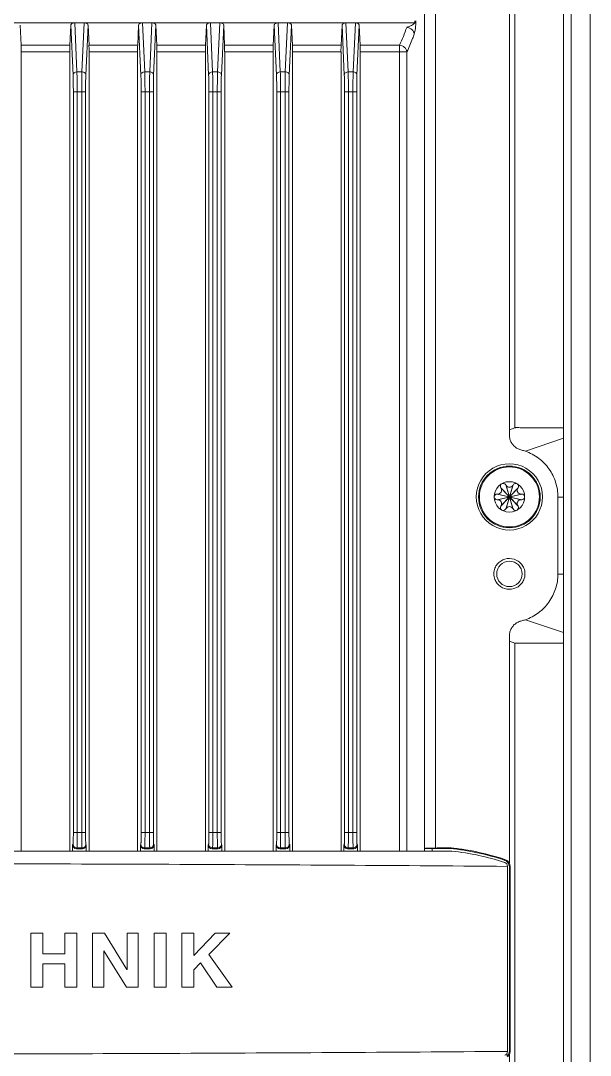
# Model space of a CAD drawing. Header units: millimetres. Extents: x 1177 to 4147, y 93 to 2194.
# Drawn here: x 3489.9 to 3563.8, y 1619.4 to 1753.7 of the extents above; entities that cross this region are included whole.
import ezdxf

# ---------------------------------------------------------------- set-up
doc = ezdxf.new("R2010")
doc.units = ezdxf.units.MM
doc.header["$LTSCALE"] = 0.1
doc.layers.get('0').update_dxf_attribs({"lineweight": 13})

msp = doc.modelspace()

# ---------------------------------------------------------------- linework, layer by layer
for p, q in [((3561.3, 1826.89), (3561.3, 1436.89)), ((3563.8, 1826.89), (3563.8, 1436.89)), ((3542.3, 1672.89), (3542.3, 1790.89)), ((3543.69, 1646.29), (3543.69, 1790.89)), ((3560.3, 1472.89), (3560.3, 1790.89)), ((3553.3, 1700.6), (3553.3, 1773.16)), ((3554, 1700.87), (3554, 1772.89)), ((3383.55, 1753.45), (3541.05, 1753.45)), ((3489.94, 1750.56), (3489.82, 1753.17)), ((3496.38, 1753.17), (3496.26, 1750.56)), ((3496.67, 1746.67), (3496.38, 1753.17)), ((3497.17, 1747.1), (3496.89, 1753.45)), ((3498.11, 1753.45), (3497.82, 1747.1)), ((3498.62, 1753.17), (3498.32, 1746.67)), ((3498.74, 1750.56), (3498.62, 1753.17)), ((3505.18, 1753.17), (3505.06, 1750.56)), ((3505.47, 1746.67), (3505.18, 1753.17)), ((3505.97, 1747.1), (3505.69, 1753.45)), ((3506.91, 1753.45), (3506.62, 1747.1)), ((3507.42, 1753.17), (3507.12, 1746.67)), ((3507.54, 1750.56), (3507.42, 1753.17)), ((3513.98, 1753.17), (3513.86, 1750.56)), ((3514.27, 1746.67), (3513.98, 1753.17)), ((3514.77, 1747.1), (3514.49, 1753.45)), ((3515.71, 1753.45), (3515.42, 1747.1)), ((3516.22, 1753.17), (3515.92, 1746.67)), ((3516.34, 1750.56), (3516.22, 1753.17)), ((3522.78, 1753.17), (3522.66, 1750.56)), ((3523.07, 1746.67), (3522.78, 1753.17)), ((3523.57, 1747.1), (3523.29, 1753.45)), ((3524.51, 1753.45), (3524.22, 1747.1)), ((3525.02, 1753.17), (3524.72, 1746.67)), ((3525.14, 1750.56), (3525.02, 1753.17)), ((3531.58, 1753.17), (3531.46, 1750.56)), ((3531.87, 1746.67), (3531.58, 1753.17)), ((3532.37, 1747.1), (3532.09, 1753.45)), ((3533.31, 1753.45), (3533.02, 1747.1)), ((3533.82, 1753.17), (3533.52, 1746.67)), ((3533.94, 1750.56), (3533.82, 1753.17)), ((3489.94, 1750.56), (3496.26, 1750.56)), ((3489.95, 1749.7), (3489.95, 1645.89)), ((3496.25, 1749.7), (3489.95, 1749.7)), ((3496.25, 1645.89), (3496.25, 1749.7)), ((3498.74, 1750.56), (3505.06, 1750.56)), ((3498.75, 1749.7), (3498.75, 1645.89)), ((3505.05, 1749.7), (3498.75, 1749.7)), ((3505.05, 1645.89), (3505.05, 1749.7)), ((3507.54, 1750.56), (3513.86, 1750.56)), ((3507.55, 1749.7), (3507.55, 1645.89)), ((3513.85, 1749.7), (3507.55, 1749.7)), ((3513.85, 1645.89), (3513.85, 1749.7)), ((3516.34, 1750.56), (3522.66, 1750.56)), ((3516.35, 1749.7), (3516.35, 1645.89)), ((3522.65, 1749.7), (3516.35, 1749.7)), ((3522.65, 1645.89), (3522.65, 1749.7)), ((3525.14, 1750.56), (3531.46, 1750.56)), ((3525.15, 1749.7), (3525.15, 1645.89)), ((3531.45, 1749.7), (3525.15, 1749.7)), ((3531.45, 1645.89), (3531.45, 1749.7)), ((3533.94, 1750.56), (3539.04, 1750.56)), ((3533.95, 1749.7), (3533.95, 1645.89)), ((3540, 1749.7), (3533.95, 1749.7)), ((3539.04, 1750.56), (3539.04, 1749.7)), ((3539.04, 1749.7), (3539.04, 1645.89)), ((3540, 1749.7), (3540, 1645.89)), ((3497.82, 1747.1), (3497.17, 1747.1)), ((3506.62, 1747.1), (3505.97, 1747.1)), ((3515.42, 1747.1), (3514.77, 1747.1)), ((3524.22, 1747.1), (3523.57, 1747.1)), ((3533.02, 1747.1), (3532.37, 1747.1)), ((3496.71, 1648.31), (3496.71, 1744.5)), ((3496.71, 1744.5), (3498.29, 1744.5)), ((3497.21, 1648.31), (3497.21, 1744.5)), ((3497.79, 1744.5), (3497.79, 1648.31)), ((3498.29, 1744.5), (3498.29, 1648.31)), ((3505.51, 1648.31), (3505.51, 1744.5)), ((3505.51, 1744.5), (3507.09, 1744.5)), ((3506.01, 1648.31), (3506.01, 1744.5)), ((3506.59, 1744.5), (3506.59, 1648.31)), ((3507.09, 1744.5), (3507.09, 1648.31)), ((3514.31, 1648.31), (3514.31, 1744.5)), ((3514.31, 1744.5), (3515.89, 1744.5)), ((3514.81, 1648.31), (3514.81, 1744.5)), ((3515.39, 1744.5), (3515.39, 1648.31)), ((3515.89, 1744.5), (3515.89, 1648.31)), ((3523.11, 1648.31), (3523.11, 1744.5)), ((3523.11, 1744.5), (3524.69, 1744.5)), ((3523.61, 1648.31), (3523.61, 1744.5)), ((3524.19, 1744.5), (3524.19, 1648.31)), ((3524.69, 1744.5), (3524.69, 1648.31)), ((3531.91, 1648.31), (3531.91, 1744.5)), ((3531.91, 1744.5), (3533.49, 1744.5)), ((3532.41, 1648.31), (3532.41, 1744.5)), ((3532.99, 1744.5), (3532.99, 1648.31)), ((3533.49, 1744.5), (3533.49, 1648.31)), ((3553.3, 1700.6), (3554, 1700.87)), ((3555.3, 1700.87), (3560.3, 1700.87)), ((3555.37, 1697.83), (3560.3, 1699.5)), ((3552.17, 1690.7), (3554.42, 1693.09)), ((3552.17, 1693.09), (3554.42, 1690.7)), ((3552.22, 1693.02), (3552.17, 1693.09)), ((3552.82, 1690.32), (3553.77, 1693.47)), ((3552.82, 1693.47), (3552.87, 1693.39)), ((3552.82, 1693.47), (3553.77, 1690.32)), ((3552.87, 1690.39), (3553.73, 1693.39)), ((3552.87, 1693.39), (3553.73, 1690.39)), ((3553.73, 1693.39), (3553.77, 1693.47)), ((3554.42, 1693.09), (3554.38, 1693.02)), ((3551.7, 1691.52), (3554.9, 1692.27)), ((3551.7, 1692.27), (3551.78, 1692.27)), ((3551.7, 1692.27), (3554.9, 1691.52)), ((3551.78, 1691.52), (3554.81, 1692.27)), ((3551.78, 1692.27), (3554.81, 1691.52)), ((3552.22, 1690.77), (3554.38, 1693.02)), ((3552.22, 1693.02), (3554.38, 1690.77)), ((3554.81, 1692.27), (3554.9, 1692.27)), ((3559.6, 1691.87), (3560.3, 1691.87)), ((3559.6, 1691.87), (3559.6, 1681.88)), ((3551.78, 1691.52), (3551.7, 1691.52)), ((3552.17, 1690.7), (3552.22, 1690.77)), ((3552.87, 1690.39), (3552.82, 1690.32)), ((3553.77, 1690.32), (3553.73, 1690.39)), ((3554.38, 1690.77), (3554.42, 1690.7)), ((3554.9, 1691.52), (3554.81, 1691.52)), ((3559.6, 1681.87), (3560.3, 1681.87)), ((3555.37, 1675.94), (3560.3, 1674.27)), ((3553.3, 1673.16), (3554, 1672.89)), ((3553.3, 1644.3), (3553.3, 1673.16)), ((3542.3, 1646.23), (3542.3, 1672.89)), ((3554, 1672.89), (3560.3, 1672.89)), ((3554, 1590.89), (3554, 1672.89)), ((3496.71, 1648.31), (3497.21, 1648.31)), ((3497.21, 1648.31), (3497.79, 1648.31)), ((3497.79, 1648.31), (3498.29, 1648.31)), ((3505.51, 1648.31), (3506.01, 1648.31)), ((3506.01, 1648.31), (3506.59, 1648.31)), ((3506.59, 1648.31), (3507.09, 1648.31)), ((3514.31, 1648.31), (3514.81, 1648.31)), ((3514.81, 1648.31), (3515.39, 1648.31)), ((3515.39, 1648.31), (3515.89, 1648.31)), ((3523.11, 1648.31), (3523.61, 1648.31)), ((3523.61, 1648.31), (3524.19, 1648.31)), ((3524.19, 1648.31), (3524.69, 1648.31)), ((3531.91, 1648.31), (3532.41, 1648.31)), ((3532.41, 1648.31), (3532.99, 1648.31)), ((3532.99, 1648.31), (3533.49, 1648.31)), ((3496.61, 1646.69), (3496.67, 1646.81)), ((3496.61, 1645.89), (3496.61, 1646.69)), ((3497.11, 1646.19), (3497.17, 1646.31)), ((3497.89, 1646.19), (3497.11, 1646.19)), ((3497.17, 1646.31), (3497.83, 1646.31)), ((3497.83, 1646.31), (3497.89, 1646.19)), ((3498.33, 1646.81), (3498.39, 1646.69)), ((3498.39, 1646.69), (3498.39, 1645.89)), ((3505.41, 1646.69), (3505.47, 1646.81)), ((3505.41, 1645.89), (3505.41, 1646.69)), ((3505.91, 1646.19), (3505.97, 1646.31)), ((3506.69, 1646.19), (3505.91, 1646.19)), ((3505.97, 1646.31), (3506.63, 1646.31)), ((3506.63, 1646.31), (3506.69, 1646.19)), ((3507.13, 1646.81), (3507.19, 1646.69)), ((3507.19, 1646.69), (3507.19, 1645.89)), ((3514.21, 1646.69), (3514.27, 1646.81)), ((3514.21, 1645.89), (3514.21, 1646.69)), ((3514.71, 1646.19), (3514.77, 1646.31)), ((3515.49, 1646.19), (3514.71, 1646.19)), ((3514.77, 1646.31), (3515.43, 1646.31)), ((3515.43, 1646.31), (3515.49, 1646.19)), ((3515.93, 1646.81), (3515.99, 1646.69)), ((3515.99, 1646.69), (3515.99, 1645.89)), ((3523.01, 1646.69), (3523.07, 1646.81)), ((3523.01, 1645.89), (3523.01, 1646.69)), ((3523.51, 1646.19), (3523.57, 1646.31)), ((3524.29, 1646.19), (3523.51, 1646.19)), ((3523.57, 1646.31), (3524.23, 1646.31)), ((3524.23, 1646.31), (3524.29, 1646.19)), ((3524.73, 1646.81), (3524.79, 1646.69)), ((3524.79, 1646.69), (3524.79, 1645.89)), ((3531.81, 1646.69), (3531.87, 1646.81)), ((3531.81, 1646.69), (3531.81, 1645.89)), ((3532.31, 1646.19), (3532.37, 1646.31)), ((3533.09, 1646.19), (3532.31, 1646.19)), ((3532.37, 1646.31), (3533.03, 1646.31)), ((3533.03, 1646.31), (3533.09, 1646.19)), ((3533.53, 1646.81), (3533.59, 1646.69)), ((3533.59, 1646.69), (3533.59, 1645.89)), ((3542.28, 1646.21), (3542.28, 1645.89)), ((3545.6, 1646.24), (3543.28, 1646.24)), ((3543.28, 1645.89), (3543.28, 1646.24)), ((3545.83, 1645.89), (3378.76, 1645.89)), ((3552.72, 1644.8), (3552.62, 1644.73)), ((3553.05, 1643.92), (3553.05, 1619.86)), ((3553.4, 1643.86), (3553.3, 1643.78)), ((3553.3, 1620.01), (3553.3, 1643.78)), ((3553.4, 1643.86), (3553.4, 1619.93)), ((3491.19, 1635.25), (3492.74, 1635.25)), ((3491.19, 1628.2), (3491.19, 1635.25)), ((3492.74, 1635.25), (3492.74, 1632.54)), ((3495.6, 1635.25), (3497.14, 1635.25)), ((3495.6, 1632.54), (3495.6, 1635.25)), ((3497.14, 1635.25), (3497.14, 1628.2)), ((3499.2, 1635.25), (3500.73, 1635.25)), ((3499.2, 1628.2), (3499.2, 1635.25)), ((3500.73, 1635.25), (3503.67, 1630.52)), ((3503.69, 1635.25), (3505.14, 1635.25)), ((3503.69, 1630.52), (3503.69, 1635.25)), ((3505.14, 1635.25), (3505.14, 1628.2)), ((3507.2, 1635.25), (3508.74, 1635.25)), ((3507.2, 1628.2), (3507.2, 1635.25)), ((3508.74, 1635.25), (3508.74, 1628.2)), ((3510.8, 1635.25), (3512.35, 1635.25)), ((3510.8, 1628.2), (3510.8, 1635.25)), ((3512.35, 1635.25), (3512.35, 1632.33)), ((3512.35, 1632.33), (3515.1, 1635.25)), ((3514.28, 1632.46), (3517.03, 1635.25)), ((3515.1, 1635.25), (3517.03, 1635.25)), ((3500.67, 1632.92), (3500.65, 1632.92)), ((3500.65, 1632.92), (3500.65, 1628.2)), ((3503.59, 1628.2), (3500.67, 1632.92)), ((3492.74, 1632.54), (3495.6, 1632.54)), ((3512.35, 1630.47), (3513.23, 1631.37)), ((3515.35, 1628.2), (3513.23, 1631.37)), ((3514.28, 1632.46), (3517.3, 1628.2)), ((3495.6, 1631.24), (3492.74, 1631.24)), ((3492.74, 1631.24), (3492.74, 1628.2)), ((3495.6, 1628.2), (3495.6, 1631.24)), ((3503.67, 1630.52), (3503.69, 1630.52)), ((3512.35, 1630.47), (3512.35, 1628.2)), ((3492.74, 1628.2), (3491.19, 1628.2)), ((3497.14, 1628.2), (3495.6, 1628.2)), ((3500.65, 1628.2), (3499.2, 1628.2)), ((3505.14, 1628.2), (3503.59, 1628.2)), ((3508.74, 1628.2), (3507.2, 1628.2)), ((3512.35, 1628.2), (3510.8, 1628.2)), ((3517.3, 1628.2), (3515.35, 1628.2)), ((3553.4, 1619.93), (3553.3, 1620.01)), ((3553.3, 1590.63), (3553.3, 1619.49))]:
    msp.add_line(p, q)
for centre, radius in [((3553.3, 1691.89), 4), ((3553.3, 1691.89), 3.9), ((3553.3, 1691.89), 1.98), ((3553.3, 1681.89), 1.65)]:
    msp.add_circle(centre, radius)
for centre, radius, start, end in [((3516.9, 1760.91), 24.44, 334.9531, 340.8116), ((3553.3, 1691.89), 4.3, 359.9992, 180.0003), ((3552.5, 1693.28), 0.375, 30, 210), ((3553.3, 1693.64), 0.5, 210, 330), ((3554.1, 1693.28), 0.375, 330, 150), ((3553.3, 1691.89), 4.3, 179.9996, 0), ((3551.7, 1691.89), 0.375, 90, 270), ((3551.78, 1692.77), 0.5, 270, 30), ((3554.81, 1692.77), 0.5, 150, 270), ((3554.9, 1691.89), 0.375, 270, 90), ((3551.78, 1691.02), 0.5, 330, 90), ((3552.5, 1690.51), 0.375, 150, 330), ((3553.3, 1690.14), 0.5, 30, 150), ((3554.1, 1690.51), 0.375, 210, 30), ((3554.81, 1691.02), 0.5, 90, 210), ((3542.6, 1614.75), 31.71, 84.061, 84.573), ((3542.19, 1613.42), 33, 71.58, 84.0672), ((3542.44, 1613.35), 32.72, 71.7092, 84.0399), ((3552.3, 1643.78), 1, 57.9425, 71.5039), ((3552.4, 1643.85), 1, 61.0943, 71.4475), ((3552.4, 1643.85), 1, 48.8949, 61.1234), ((3552.55, 1643.94), 0.5, 357.5561, 71.7092), ((3552.3, 1643.78), 1.01, 47.9615, 57.9871), ((3552.3, 1643.78), 0.999, 0.0539, 10.9388), ((3552.55, 1619.85), 0.5, 288.2908, 2.1925), ((3552.29, 1620.01), 1.01, 336.3225, 348.9965), ((3552.3, 1620.01), 0.999, 348.9548, 359.9457)]:
    msp.add_arc(centre, radius, start, end)
for centre, major_axis, ratio, start_param, end_param in [((3489.92, 1749.7), (0, 1), 0.026186, -1.570796, -0.523599), ((3496.27, 1749.7), (0, 1), 0.026186, 0.523599, 1.570796), ((3498.72, 1749.7), (0, 1), 0.026186, -1.570796, -0.523599), ((3505.07, 1749.7), (0, 1), 0.026186, 0.523599, 1.570796), ((3507.52, 1749.7), (0, 1), 0.026186, -1.570796, -0.523599), ((3513.87, 1749.7), (0, 1), 0.026186, 0.523599, 1.570796), ((3516.32, 1749.7), (0, 1), 0.026186, -1.570796, -0.523599), ((3522.67, 1749.7), (0, 1), 0.026186, 0.523599, 1.570796), ((3525.12, 1749.7), (0, 1), 0.026186, -1.570796, -0.523599), ((3531.47, 1749.7), (0, 1), 0.026186, 0.523599, 1.570796), ((3533.92, 1749.7), (0, 1), 0.026186, -1.570796, -0.523599), ((3497.11, 1646.7), (0.224, 0.448), 0.998288, -4.24833, -2.678904), ((3497.89, 1646.7), (-0.224, 0.448), 0.998288, -3.604281, -2.034855), ((3505.91, 1646.7), (0.224, 0.448), 0.998288, -4.24833, -2.678904), ((3506.69, 1646.7), (-0.224, 0.448), 0.998288, -3.604281, -2.034855), ((3514.71, 1646.7), (0.224, 0.448), 0.998288, -4.24833, -2.678904), ((3515.49, 1646.7), (-0.224, 0.448), 0.998288, -3.604281, -2.034855), ((3523.51, 1646.7), (0.224, 0.448), 0.998288, -4.24833, -2.678904), ((3524.29, 1646.7), (-0.224, 0.448), 0.998288, -3.604281, -2.034855), ((3532.31, 1646.7), (0.224, 0.448), 0.998288, -4.24833, -2.678904), ((3533.09, 1646.7), (-0.224, 0.448), 0.998288, -3.604281, -2.034855), ((3543.28, 1646.21), (1, 0), 0.034921, 1.570796, 3.104653), ((3544.3, 1646.23), (2, 0), 0.034921, 1.87946, 3.112014), ((3553.3, 1645.24), (31.63, 0), 0.034921, 1.816623, 1.87946)]:
    msp.add_ellipse(centre, major_axis=major_axis, ratio=ratio, start_param=start_param, end_param=end_param)
for points, knots in [([(3541.15, 1753.74), (3541.15, 1753.41), (3541.13, 1752.93), (3541.05, 1752.35), (3540.99, 1752.11), (3540.96, 1752.01)], [0, 0, 0, 0, 0.574356, 0.813708, 1, 1, 1, 1]), ([(3496.38, 1753.17), (3496.38, 1753.2), (3496.42, 1753.28), (3496.53, 1753.37), (3496.69, 1753.44), (3496.82, 1753.45), (3496.89, 1753.45)], [0, 0, 0, 0, 0.174685, 0.394152, 0.674028, 1, 1, 1, 1]), ([(3498.62, 1753.17), (3498.62, 1753.2), (3498.58, 1753.28), (3498.47, 1753.37), (3498.31, 1753.44), (3498.18, 1753.45), (3498.11, 1753.45)], [0, 0, 0, 0, 0.174685, 0.394152, 0.674028, 1, 1, 1, 1]), ([(3505.18, 1753.17), (3505.18, 1753.2), (3505.22, 1753.28), (3505.33, 1753.37), (3505.49, 1753.44), (3505.62, 1753.45), (3505.69, 1753.45)], [0, 0, 0, 0, 0.174685, 0.394152, 0.674028, 1, 1, 1, 1]), ([(3507.42, 1753.17), (3507.42, 1753.2), (3507.38, 1753.28), (3507.27, 1753.37), (3507.11, 1753.44), (3506.98, 1753.45), (3506.91, 1753.45)], [0, 0, 0, 0, 0.174685, 0.394152, 0.674028, 1, 1, 1, 1]), ([(3513.98, 1753.17), (3513.98, 1753.2), (3514.02, 1753.28), (3514.13, 1753.37), (3514.29, 1753.44), (3514.42, 1753.45), (3514.49, 1753.45)], [0, 0, 0, 0, 0.174685, 0.394152, 0.674028, 1, 1, 1, 1]), ([(3516.22, 1753.17), (3516.22, 1753.2), (3516.18, 1753.28), (3516.07, 1753.37), (3515.91, 1753.44), (3515.78, 1753.45), (3515.71, 1753.45)], [0, 0, 0, 0, 0.174685, 0.394152, 0.674028, 1, 1, 1, 1]), ([(3522.78, 1753.17), (3522.78, 1753.2), (3522.82, 1753.28), (3522.93, 1753.37), (3523.09, 1753.44), (3523.22, 1753.45), (3523.29, 1753.45)], [0, 0, 0, 0, 0.174685, 0.394152, 0.674028, 1, 1, 1, 1]), ([(3525.02, 1753.17), (3525.02, 1753.2), (3524.98, 1753.28), (3524.87, 1753.37), (3524.71, 1753.44), (3524.58, 1753.45), (3524.51, 1753.45)], [0, 0, 0, 0, 0.174685, 0.394152, 0.674028, 1, 1, 1, 1]), ([(3531.58, 1753.17), (3531.58, 1753.2), (3531.62, 1753.28), (3531.73, 1753.37), (3531.89, 1753.44), (3532.02, 1753.45), (3532.09, 1753.45)], [0, 0, 0, 0, 0.174685, 0.394152, 0.674028, 1, 1, 1, 1]), ([(3533.82, 1753.17), (3533.82, 1753.2), (3533.78, 1753.28), (3533.67, 1753.37), (3533.51, 1753.44), (3533.38, 1753.45), (3533.31, 1753.45)], [0, 0, 0, 0, 0.174685, 0.394152, 0.674028, 1, 1, 1, 1]), ([(3539.98, 1752.88), (3540.19, 1752.95), (3540.49, 1753.06), (3540.84, 1753.27), (3540.99, 1753.39), (3541.05, 1753.45)], [0, 0, 0, 0, 0.54299, 0.786413, 1, 1, 1, 1]), ([(3540.96, 1752.01), (3540.95, 1752.11), (3540.87, 1752.33), (3540.58, 1752.7), (3540.22, 1752.85), (3539.98, 1752.87)], [0, 0, 0, 0, 0.227184, 0.484998, 1, 1, 1, 1]), ([(3540.96, 1752.01), (3540.89, 1751.81), (3540.6, 1751.03), (3540.27, 1750.27), (3540, 1749.7)], [0, 0, 0, 0, 0.247199, 1, 1, 1, 1]), ([(3540, 1749.7), (3539.97, 1749.92), (3539.72, 1750.34), (3539.27, 1750.54), (3539.04, 1750.56)], [0, 0, 0, 0, 0.48386, 1, 1, 1, 1]), ([(3496.67, 1746.67), (3496.68, 1746.72), (3496.7, 1746.84), (3496.86, 1747.03), (3497.05, 1747.1), (3497.17, 1747.1)], [0, 0, 0, 0, 0.234625, 0.4807, 1, 1, 1, 1]), ([(3497.21, 1744.5), (3497.21, 1745), (3497.2, 1745.87), (3497.19, 1746.73), (3497.17, 1747.1)], [0, 0, 0, 0, 0.577161, 1, 1, 1, 1]), ([(3497.82, 1747.1), (3497.81, 1746.73), (3497.8, 1745.87), (3497.79, 1745), (3497.79, 1744.5)], [0, 0, 0, 0, 0.422793, 1, 1, 1, 1]), ([(3498.32, 1746.67), (3498.32, 1746.72), (3498.29, 1746.84), (3498.14, 1747.03), (3497.95, 1747.1), (3497.82, 1747.1)], [0, 0, 0, 0, 0.234625, 0.4807, 1, 1, 1, 1]), ([(3505.47, 1746.67), (3505.48, 1746.72), (3505.5, 1746.84), (3505.66, 1747.03), (3505.85, 1747.1), (3505.97, 1747.1)], [0, 0, 0, 0, 0.234625, 0.4807, 1, 1, 1, 1]), ([(3506.01, 1744.5), (3506.01, 1745), (3506, 1745.87), (3505.99, 1746.73), (3505.97, 1747.1)], [0, 0, 0, 0, 0.577161, 1, 1, 1, 1]), ([(3506.62, 1747.1), (3506.61, 1746.73), (3506.6, 1745.87), (3506.59, 1745), (3506.59, 1744.5)], [0, 0, 0, 0, 0.422793, 1, 1, 1, 1]), ([(3507.12, 1746.67), (3507.12, 1746.72), (3507.09, 1746.84), (3506.94, 1747.03), (3506.75, 1747.1), (3506.62, 1747.1)], [0, 0, 0, 0, 0.234625, 0.4807, 1, 1, 1, 1]), ([(3514.27, 1746.67), (3514.28, 1746.72), (3514.3, 1746.84), (3514.46, 1747.03), (3514.65, 1747.1), (3514.77, 1747.1)], [0, 0, 0, 0, 0.234625, 0.4807, 1, 1, 1, 1]), ([(3514.81, 1744.5), (3514.81, 1745), (3514.8, 1745.87), (3514.79, 1746.73), (3514.77, 1747.1)], [0, 0, 0, 0, 0.577161, 1, 1, 1, 1]), ([(3515.42, 1747.1), (3515.41, 1746.73), (3515.4, 1745.87), (3515.39, 1745), (3515.39, 1744.5)], [0, 0, 0, 0, 0.422793, 1, 1, 1, 1]), ([(3515.92, 1746.67), (3515.92, 1746.72), (3515.89, 1746.84), (3515.74, 1747.03), (3515.55, 1747.1), (3515.42, 1747.1)], [0, 0, 0, 0, 0.234625, 0.4807, 1, 1, 1, 1]), ([(3523.07, 1746.67), (3523.08, 1746.72), (3523.1, 1746.84), (3523.26, 1747.03), (3523.45, 1747.1), (3523.57, 1747.1)], [0, 0, 0, 0, 0.234625, 0.4807, 1, 1, 1, 1]), ([(3523.61, 1744.5), (3523.61, 1745), (3523.6, 1745.87), (3523.59, 1746.73), (3523.57, 1747.1)], [0, 0, 0, 0, 0.577161, 1, 1, 1, 1]), ([(3524.22, 1747.1), (3524.21, 1746.73), (3524.2, 1745.87), (3524.19, 1745), (3524.19, 1744.5)], [0, 0, 0, 0, 0.422793, 1, 1, 1, 1]), ([(3524.72, 1746.67), (3524.72, 1746.72), (3524.69, 1746.84), (3524.54, 1747.03), (3524.35, 1747.1), (3524.22, 1747.1)], [0, 0, 0, 0, 0.234625, 0.4807, 1, 1, 1, 1]), ([(3531.87, 1746.67), (3531.88, 1746.72), (3531.9, 1746.84), (3532.06, 1747.03), (3532.25, 1747.1), (3532.37, 1747.1)], [0, 0, 0, 0, 0.234625, 0.4807, 1, 1, 1, 1]), ([(3532.41, 1744.5), (3532.41, 1745), (3532.4, 1745.87), (3532.39, 1746.73), (3532.37, 1747.1)], [0, 0, 0, 0, 0.577161, 1, 1, 1, 1]), ([(3533.02, 1747.1), (3533.01, 1746.73), (3533, 1745.87), (3532.99, 1745), (3532.99, 1744.5)], [0, 0, 0, 0, 0.422793, 1, 1, 1, 1]), ([(3533.52, 1746.67), (3533.52, 1746.72), (3533.49, 1746.84), (3533.34, 1747.03), (3533.15, 1747.1), (3533.02, 1747.1)], [0, 0, 0, 0, 0.234625, 0.4807, 1, 1, 1, 1]), ([(3496.71, 1744.5), (3496.71, 1744.92), (3496.7, 1745.64), (3496.69, 1746.36), (3496.67, 1746.67)], [0, 0, 0, 0, 0.577149, 1, 1, 1, 1]), ([(3498.32, 1746.67), (3498.31, 1746.36), (3498.3, 1745.64), (3498.29, 1744.92), (3498.29, 1744.5)], [0, 0, 0, 0, 0.422805, 1, 1, 1, 1]), ([(3505.51, 1744.5), (3505.51, 1744.92), (3505.5, 1745.64), (3505.49, 1746.36), (3505.47, 1746.67)], [0, 0, 0, 0, 0.577149, 1, 1, 1, 1]), ([(3507.12, 1746.67), (3507.11, 1746.36), (3507.1, 1745.64), (3507.09, 1744.92), (3507.09, 1744.5)], [0, 0, 0, 0, 0.422805, 1, 1, 1, 1]), ([(3514.31, 1744.5), (3514.31, 1744.92), (3514.3, 1745.64), (3514.29, 1746.36), (3514.27, 1746.67)], [0, 0, 0, 0, 0.577149, 1, 1, 1, 1]), ([(3515.92, 1746.67), (3515.91, 1746.36), (3515.9, 1745.64), (3515.89, 1744.92), (3515.89, 1744.5)], [0, 0, 0, 0, 0.422805, 1, 1, 1, 1]), ([(3523.11, 1744.5), (3523.11, 1744.92), (3523.1, 1745.64), (3523.09, 1746.36), (3523.07, 1746.67)], [0, 0, 0, 0, 0.577149, 1, 1, 1, 1]), ([(3524.72, 1746.67), (3524.71, 1746.36), (3524.7, 1745.64), (3524.69, 1744.92), (3524.69, 1744.5)], [0, 0, 0, 0, 0.422805, 1, 1, 1, 1]), ([(3531.91, 1744.5), (3531.91, 1744.92), (3531.9, 1745.64), (3531.89, 1746.36), (3531.87, 1746.67)], [0, 0, 0, 0, 0.577149, 1, 1, 1, 1]), ([(3533.52, 1746.67), (3533.51, 1746.36), (3533.5, 1745.64), (3533.49, 1744.92), (3533.49, 1744.5)], [0, 0, 0, 0, 0.422805, 1, 1, 1, 1]), ([(3553.3, 1700.61), (3553.3, 1700.44), (3553.29, 1700.12), (3553.31, 1699.63), (3553.43, 1699.15), (3553.68, 1698.72), (3554.02, 1698.37), (3554.43, 1698.1), (3554.9, 1697.96), (3555.22, 1697.89), (3555.37, 1697.83)], [0, 0, 0, 0, 0.124823, 0.249747, 0.374903, 0.499937, 0.625487, 0.750788, 0.875322, 1, 1, 1, 1]), ([(3554, 1700.87), (3554, 1700.87), (3554.02, 1700.85), (3554.06, 1700.86), (3554.07, 1700.89), (3554.08, 1700.91)], [0, 0, 0, 0, 0.254566, 0.493614, 1, 1, 1, 1]), ([(3554.08, 1700.91), (3554.28, 1700.91), (3554.69, 1700.87), (3555.1, 1700.88), (3555.3, 1700.87)], [0, 0, 0, 0, 0.500005, 1, 1, 1, 1]), ([(3555.37, 1697.83), (3555.98, 1697.61), (3557.14, 1696.99), (3558.52, 1695.59), (3559.25, 1694.12), (3559.55, 1692.85), (3559.6, 1692.2), (3559.6, 1691.87)], [0, 0, 0, 0, 0.249755, 0.499058, 0.74884, 0.874362, 1, 1, 1, 1]), ([(3551.43, 1682.65), (3551.5, 1682.84), (3551.71, 1683.18), (3552.31, 1683.72), (3553.31, 1684.02), (3554.31, 1683.7), (3554.9, 1683.16), (3555.1, 1682.81), (3555.18, 1682.63)], [0, 0, 0, 0, 0.125712, 0.251267, 0.499998, 0.748742, 0.874268, 1, 1, 1, 1]), ([(3555.17, 1681.13), (3555.09, 1680.95), (3554.88, 1680.61), (3554.29, 1680.07), (3553.28, 1679.77), (3552.29, 1680.09), (3551.7, 1680.63), (3551.49, 1680.97), (3551.42, 1681.16)], [0, 0, 0, 0, 0.125705, 0.251268, 0.499995, 0.748738, 0.874275, 1, 1, 1, 1]), ([(3555.37, 1675.94), (3555.98, 1676.15), (3556.84, 1676.62), (3557.82, 1677.47), (3558.65, 1678.47), (3559.39, 1679.94), (3559.6, 1681.24), (3559.6, 1681.88)], [0, 0, 0, 0, 0.249799, 0.374813, 0.499814, 0.749603, 1, 1, 1, 1]), ([(3555.37, 1675.94), (3555.21, 1675.88), (3554.98, 1675.83), (3554.66, 1675.74), (3554.36, 1675.62), (3554.02, 1675.4), (3553.68, 1675.04), (3553.43, 1674.61), (3553.31, 1674.14), (3553.29, 1673.65), (3553.3, 1673.33), (3553.3, 1673.16)], [0, 0, 0, 0, 0.12465, 0.186974, 0.249351, 0.374632, 0.500034, 0.625065, 0.750316, 0.875143, 1, 1, 1, 1]), ([(3496.67, 1646.81), (3496.68, 1646.83), (3496.68, 1646.87), (3496.69, 1646.96), (3496.69, 1647.11), (3496.7, 1647.29), (3496.7, 1647.51), (3496.71, 1647.86), (3496.71, 1648.13), (3496.71, 1648.31)], [0, 0, 0, 0, 0.028239, 0.091102, 0.186528, 0.311134, 0.460462, 0.629168, 1, 1, 1, 1]), ([(3497.17, 1646.31), (3497.18, 1646.33), (3497.18, 1646.39), (3497.19, 1646.52), (3497.19, 1646.71), (3497.2, 1646.95), (3497.2, 1647.25), (3497.21, 1647.7), (3497.21, 1648.06), (3497.21, 1648.31)], [0, 0, 0, 0, 0.028065, 0.09088, 0.186307, 0.310939, 0.460308, 0.629063, 1, 1, 1, 1]), ([(3497.79, 1648.31), (3497.79, 1648.06), (3497.79, 1647.7), (3497.8, 1647.25), (3497.8, 1646.95), (3497.81, 1646.71), (3497.81, 1646.52), (3497.82, 1646.39), (3497.82, 1646.33), (3497.83, 1646.31)], [0, 0, 0, 0, 0.370899, 0.539641, 0.689003, 0.813631, 0.909066, 0.97191, 1, 1, 1, 1]), ([(3498.29, 1648.31), (3498.29, 1648.13), (3498.29, 1647.86), (3498.3, 1647.51), (3498.3, 1647.29), (3498.31, 1647.11), (3498.31, 1646.96), (3498.32, 1646.87), (3498.32, 1646.83), (3498.33, 1646.81)], [0, 0, 0, 0, 0.370791, 0.539485, 0.688806, 0.813409, 0.908845, 0.971735, 1, 1, 1, 1]), ([(3505.47, 1646.81), (3505.48, 1646.83), (3505.48, 1646.87), (3505.49, 1646.96), (3505.49, 1647.11), (3505.5, 1647.29), (3505.5, 1647.51), (3505.51, 1647.86), (3505.51, 1648.13), (3505.51, 1648.31)], [0, 0, 0, 0, 0.028239, 0.091102, 0.186528, 0.311134, 0.460462, 0.629168, 1, 1, 1, 1]), ([(3505.97, 1646.31), (3505.98, 1646.33), (3505.98, 1646.39), (3505.99, 1646.52), (3505.99, 1646.71), (3506, 1646.95), (3506, 1647.25), (3506.01, 1647.7), (3506.01, 1648.06), (3506.01, 1648.31)], [0, 0, 0, 0, 0.028065, 0.09088, 0.186307, 0.310939, 0.460308, 0.629063, 1, 1, 1, 1]), ([(3506.59, 1648.31), (3506.59, 1648.06), (3506.59, 1647.7), (3506.6, 1647.25), (3506.6, 1646.95), (3506.61, 1646.71), (3506.61, 1646.52), (3506.62, 1646.39), (3506.62, 1646.33), (3506.63, 1646.31)], [0, 0, 0, 0, 0.370899, 0.539641, 0.689003, 0.813631, 0.909066, 0.97191, 1, 1, 1, 1]), ([(3507.09, 1648.31), (3507.09, 1648.13), (3507.09, 1647.86), (3507.1, 1647.51), (3507.1, 1647.29), (3507.11, 1647.11), (3507.11, 1646.96), (3507.12, 1646.87), (3507.12, 1646.83), (3507.13, 1646.81)], [0, 0, 0, 0, 0.370791, 0.539485, 0.688806, 0.813409, 0.908845, 0.971735, 1, 1, 1, 1]), ([(3514.27, 1646.81), (3514.28, 1646.83), (3514.28, 1646.87), (3514.29, 1646.96), (3514.29, 1647.11), (3514.3, 1647.29), (3514.3, 1647.51), (3514.31, 1647.86), (3514.31, 1648.13), (3514.31, 1648.31)], [0, 0, 0, 0, 0.028239, 0.091102, 0.186528, 0.311134, 0.460462, 0.629168, 1, 1, 1, 1]), ([(3514.77, 1646.31), (3514.78, 1646.33), (3514.78, 1646.39), (3514.79, 1646.52), (3514.79, 1646.71), (3514.8, 1646.95), (3514.8, 1647.25), (3514.81, 1647.7), (3514.81, 1648.06), (3514.81, 1648.31)], [0, 0, 0, 0, 0.028065, 0.09088, 0.186307, 0.310939, 0.460308, 0.629063, 1, 1, 1, 1]), ([(3515.39, 1648.31), (3515.39, 1648.06), (3515.39, 1647.7), (3515.4, 1647.25), (3515.4, 1646.95), (3515.41, 1646.71), (3515.41, 1646.52), (3515.42, 1646.39), (3515.42, 1646.33), (3515.43, 1646.31)], [0, 0, 0, 0, 0.370899, 0.539641, 0.689003, 0.813631, 0.909066, 0.97191, 1, 1, 1, 1]), ([(3515.89, 1648.31), (3515.89, 1648.13), (3515.89, 1647.86), (3515.9, 1647.51), (3515.9, 1647.29), (3515.91, 1647.11), (3515.91, 1646.96), (3515.92, 1646.87), (3515.92, 1646.83), (3515.93, 1646.81)], [0, 0, 0, 0, 0.370791, 0.539485, 0.688806, 0.813409, 0.908845, 0.971735, 1, 1, 1, 1]), ([(3523.07, 1646.81), (3523.08, 1646.83), (3523.08, 1646.87), (3523.09, 1646.96), (3523.09, 1647.11), (3523.1, 1647.29), (3523.1, 1647.51), (3523.11, 1647.86), (3523.11, 1648.13), (3523.11, 1648.31)], [0, 0, 0, 0, 0.028239, 0.091102, 0.186528, 0.311134, 0.460462, 0.629168, 1, 1, 1, 1]), ([(3523.57, 1646.31), (3523.58, 1646.33), (3523.58, 1646.39), (3523.59, 1646.52), (3523.59, 1646.71), (3523.6, 1646.95), (3523.6, 1647.25), (3523.61, 1647.7), (3523.61, 1648.06), (3523.61, 1648.31)], [0, 0, 0, 0, 0.028065, 0.09088, 0.186307, 0.310939, 0.460308, 0.629063, 1, 1, 1, 1]), ([(3524.19, 1648.31), (3524.19, 1648.06), (3524.19, 1647.7), (3524.2, 1647.25), (3524.2, 1646.95), (3524.21, 1646.71), (3524.21, 1646.52), (3524.22, 1646.39), (3524.22, 1646.33), (3524.23, 1646.31)], [0, 0, 0, 0, 0.370899, 0.539641, 0.689003, 0.813631, 0.909066, 0.97191, 1, 1, 1, 1]), ([(3524.69, 1648.31), (3524.69, 1648.13), (3524.69, 1647.86), (3524.7, 1647.51), (3524.7, 1647.29), (3524.71, 1647.11), (3524.71, 1646.96), (3524.72, 1646.87), (3524.72, 1646.83), (3524.73, 1646.81)], [0, 0, 0, 0, 0.370791, 0.539485, 0.688806, 0.813409, 0.908845, 0.971735, 1, 1, 1, 1]), ([(3531.87, 1646.81), (3531.88, 1646.83), (3531.88, 1646.87), (3531.89, 1646.96), (3531.89, 1647.11), (3531.9, 1647.29), (3531.9, 1647.51), (3531.91, 1647.86), (3531.91, 1648.13), (3531.91, 1648.31)], [0, 0, 0, 0, 0.028239, 0.091102, 0.186528, 0.311134, 0.460462, 0.629168, 1, 1, 1, 1]), ([(3532.37, 1646.31), (3532.38, 1646.33), (3532.38, 1646.39), (3532.39, 1646.52), (3532.39, 1646.71), (3532.4, 1646.95), (3532.4, 1647.25), (3532.41, 1647.7), (3532.41, 1648.06), (3532.41, 1648.31)], [0, 0, 0, 0, 0.028065, 0.09088, 0.186307, 0.310939, 0.460308, 0.629063, 1, 1, 1, 1]), ([(3532.99, 1648.31), (3532.99, 1648.06), (3532.99, 1647.7), (3533, 1647.25), (3533, 1646.95), (3533.01, 1646.71), (3533.01, 1646.52), (3533.02, 1646.39), (3533.02, 1646.33), (3533.03, 1646.31)], [0, 0, 0, 0, 0.370899, 0.539641, 0.689003, 0.813631, 0.909066, 0.97191, 1, 1, 1, 1]), ([(3533.49, 1648.31), (3533.49, 1648.13), (3533.49, 1647.86), (3533.5, 1647.51), (3533.5, 1647.29), (3533.51, 1647.11), (3533.51, 1646.96), (3533.52, 1646.87), (3533.52, 1646.83), (3533.53, 1646.81)], [0, 0, 0, 0, 0.370791, 0.539485, 0.688806, 0.813409, 0.908845, 0.971735, 1, 1, 1, 1]), ([(3496.67, 1646.81), (3496.67, 1646.69), (3496.78, 1646.42), (3497.04, 1646.31), (3497.17, 1646.31)], [0, 0, 0, 0, 0.499818, 1, 1, 1, 1]), ([(3498.33, 1646.81), (3498.33, 1646.69), (3498.22, 1646.42), (3497.95, 1646.31), (3497.83, 1646.31)], [0, 0, 0, 0, 0.499818, 1, 1, 1, 1]), ([(3505.47, 1646.81), (3505.47, 1646.69), (3505.58, 1646.42), (3505.84, 1646.31), (3505.97, 1646.31)], [0, 0, 0, 0, 0.499818, 1, 1, 1, 1]), ([(3507.13, 1646.81), (3507.13, 1646.69), (3507.02, 1646.42), (3506.75, 1646.31), (3506.63, 1646.31)], [0, 0, 0, 0, 0.499818, 1, 1, 1, 1]), ([(3514.27, 1646.81), (3514.27, 1646.69), (3514.38, 1646.42), (3514.64, 1646.31), (3514.77, 1646.31)], [0, 0, 0, 0, 0.499818, 1, 1, 1, 1]), ([(3515.93, 1646.81), (3515.93, 1646.69), (3515.82, 1646.42), (3515.55, 1646.31), (3515.43, 1646.31)], [0, 0, 0, 0, 0.499818, 1, 1, 1, 1]), ([(3523.07, 1646.81), (3523.07, 1646.69), (3523.18, 1646.42), (3523.44, 1646.31), (3523.57, 1646.31)], [0, 0, 0, 0, 0.499818, 1, 1, 1, 1]), ([(3524.73, 1646.81), (3524.73, 1646.69), (3524.62, 1646.42), (3524.35, 1646.31), (3524.23, 1646.31)], [0, 0, 0, 0, 0.499818, 1, 1, 1, 1]), ([(3531.87, 1646.81), (3531.87, 1646.69), (3531.98, 1646.42), (3532.24, 1646.31), (3532.37, 1646.31)], [0, 0, 0, 0, 0.499818, 1, 1, 1, 1]), ([(3533.53, 1646.81), (3533.53, 1646.69), (3533.42, 1646.42), (3533.15, 1646.31), (3533.03, 1646.31)], [0, 0, 0, 0, 0.499818, 1, 1, 1, 1]), ([(3545.88, 1646.29), (3546.46, 1646.23), (3548.77, 1645.92), (3551.05, 1645.36), (3552.72, 1644.8)], [0, 0, 0, 0, 0.247213, 1, 1, 1, 1]), ([(3553.05, 1643.91), (3537.93, 1644.03), (3507.68, 1644.21), (3462.3, 1644.3), (3416.92, 1644.21), (3386.67, 1644.03), (3371.55, 1643.91)], [0, 0, 0, 0, 0.249944, 0.5, 0.750056, 1, 1, 1, 1]), ([(3553.28, 1643.97), (3553.26, 1644.08), (3553.19, 1644.28), (3553.05, 1644.45), (3552.97, 1644.52)], [0, 0, 0, 0, 0.500415, 1, 1, 1, 1]), ([(3371.55, 1619.88), (3386.67, 1619.77), (3416.92, 1619.58), (3462.3, 1619.49), (3507.68, 1619.58), (3537.93, 1619.77), (3553.05, 1619.88)], [0, 0, 0, 0, 0.249944, 0.5, 0.750056, 1, 1, 1, 1])]:
    msp.add_open_spline(points, degree=3, knots=knots)
for points in [[(3541.05, 1753.45), (3541.04, 1753.55), (3541.04, 1753.64), (3541.04, 1753.74)], [(3551.28, 1681.89), (3551.27, 1682.15), (3551.33, 1682.42), (3551.43, 1682.65)], [(3555.18, 1682.63), (3555.27, 1682.4), (3555.33, 1682.14), (3555.32, 1681.89)], [(3551.42, 1681.16), (3551.32, 1681.39), (3551.27, 1681.65), (3551.28, 1681.89)], [(3555.32, 1681.89), (3555.32, 1681.64), (3555.27, 1681.37), (3555.17, 1681.13)], [(3542.28, 1646.21), (3542.29, 1646.22), (3542.29, 1646.22), (3542.3, 1646.23)], [(3542.98, 1645.89), (3542.59, 1645.89), (3542.21, 1645.9), (3541.83, 1645.89)], [(3553.06, 1644.61), (3553.16, 1644.52), (3553.24, 1644.41), (3553.3, 1644.3)], [(3553.3, 1644.3), (3553.36, 1644.16), (3553.4, 1644.01), (3553.4, 1643.86)], [(3552.97, 1619.27), (3553.07, 1619.36), (3553.16, 1619.48), (3553.21, 1619.6)], [(3553.3, 1619.49), (3553.24, 1619.38), (3553.16, 1619.27), (3553.06, 1619.18)], [(3553.4, 1619.93), (3553.4, 1619.78), (3553.36, 1619.63), (3553.3, 1619.49)]]:
    msp.add_open_spline(points, degree=3)

doc.saveas('drawing.dxf')
